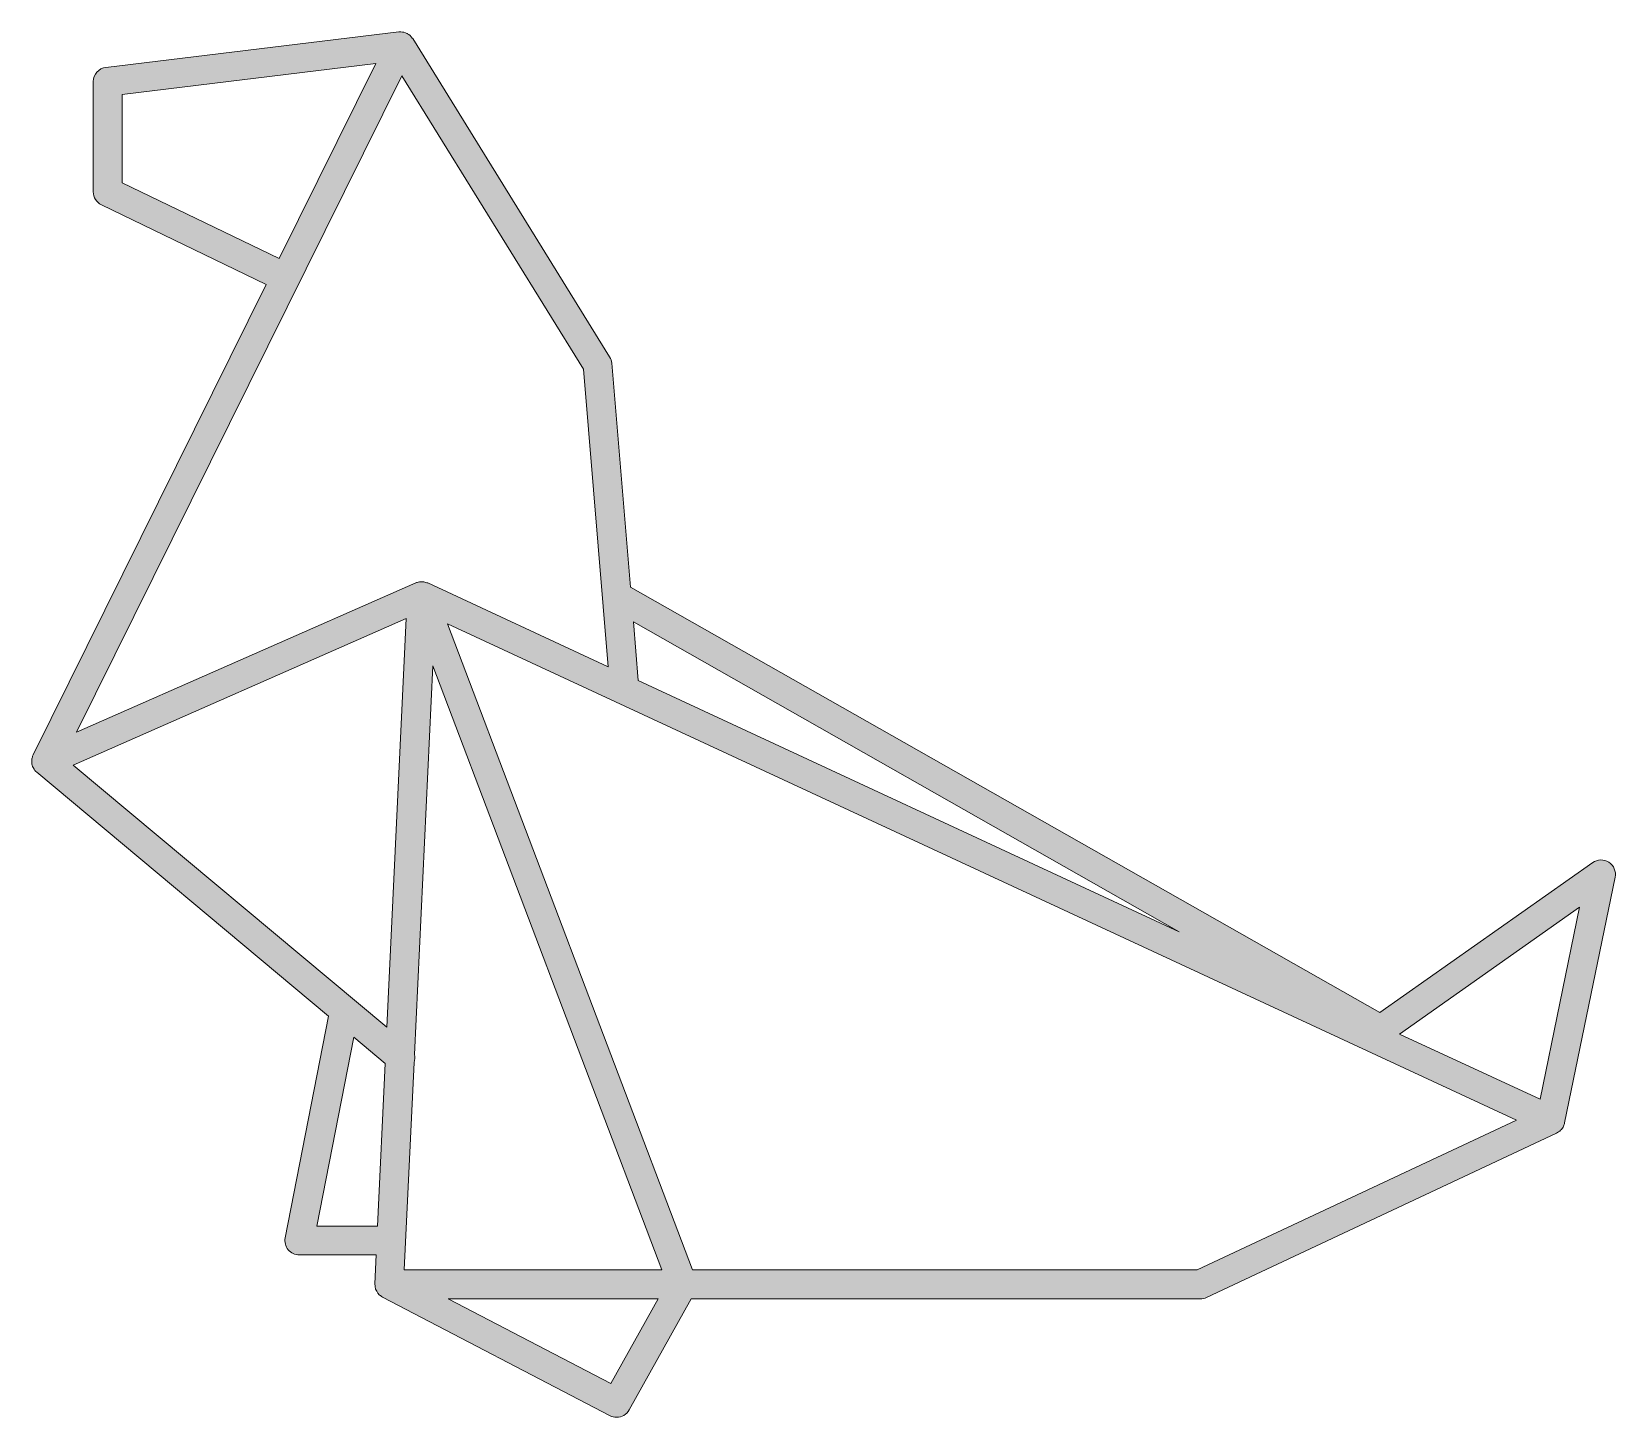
# Model space of a CAD drawing. Header units: inches. Extents: x 11 to 89, y 49.6 to 117.8.
import ezdxf

# ---------------------------------------------------------------- set-up
doc = ezdxf.new("R2010")
doc.units = ezdxf.units.IN
doc.header["$MEASUREMENT"] = 0
doc.layers.add('Layer 1', color=7, linetype='Continuous')

msp = doc.modelspace()

# ---------------------------------------------------------------- hatches: boundary and pattern name
at = {"layer": 'Layer 1', "true_color": 0xffffff}
h = msp.add_hatch(color=7, dxfattribs=at)
h.dxf.hatch_style = 2
edge = h.paths.add_edge_path()
edge.add_spline(control_points=[(88.653, 76.894), (88.41, 77.052), (88.093, 77.047), (87.856, 76.88), (87.856, 76.88), (77.383, 69.5), (77.383, 69.5), (77.383, 69.5), (40.494, 90.43), (40.494, 90.43), (40.494, 90.43), (39.575, 101.446), (39.575, 101.446), (39.566, 101.557), (39.53, 101.665), (39.471, 101.76), (39.471, 101.76), (29.783, 117.421), (29.783, 117.421), (29.776, 117.432), (29.763, 117.435), (29.757, 117.445), (29.695, 117.534), (29.614, 117.603), (29.522, 117.656), (29.51, 117.662), (29.5, 117.668), (29.488, 117.674), (29.397, 117.719), (29.3, 117.743), (29.196, 117.744), (29.179, 117.745), (29.165, 117.756), (29.148, 117.756), (29.14, 117.756), (29.134, 117.749), (29.127, 117.749), (29.116, 117.748), (29.107, 117.753), (29.097, 117.751), (29.097, 117.751), (14.681, 116.002), (14.681, 116.002), (14.325, 115.959), (14.057, 115.657), (14.057, 115.299), (14.057, 115.299), (14.057, 109.878), (14.057, 109.878), (14.057, 109.606), (14.213, 109.357), (14.458, 109.239), (14.458, 109.239), (22.574, 105.324), (22.574, 105.324), (22.574, 105.324), (11.094, 82.183), (11.094, 82.183), (11.083, 82.161), (11.08, 82.137), (11.073, 82.115), (11.062, 82.088), (11.053, 82.061), (11.047, 82.033), (11.033, 81.973), (11.027, 81.915), (11.028, 81.855), (11.029, 81.832), (11.026, 81.809), (11.028, 81.787), (11.038, 81.705), (11.059, 81.625), (11.097, 81.551), (11.103, 81.539), (11.113, 81.53), (11.119, 81.518), (11.147, 81.469), (11.176, 81.421), (11.216, 81.379), (11.228, 81.367), (11.242, 81.36), (11.254, 81.35), (11.263, 81.342), (11.266, 81.331), (11.275, 81.325), (11.275, 81.325), (25.633, 69.331), (25.633, 69.331), (25.633, 69.331), (23.502, 58.423), (23.502, 58.423), (23.461, 58.215), (23.516, 58), (23.65, 57.837), (23.785, 57.673), (23.985, 57.578), (24.197, 57.578), (24.197, 57.578), (27.975, 57.578), (27.975, 57.578), (27.975, 57.578), (27.909, 56.164), (27.909, 56.164), (27.908, 56.132), (27.921, 56.102), (27.924, 56.071), (27.929, 56.012), (27.932, 55.955), (27.95, 55.9), (27.963, 55.864), (27.986, 55.835), (28.005, 55.801), (28.03, 55.752), (28.055, 55.703), (28.092, 55.661), (28.097, 55.655), (28.099, 55.646), (28.105, 55.64), (28.13, 55.614), (28.166, 55.6), (28.194, 55.578), (28.227, 55.553), (28.253, 55.519), (28.291, 55.5), (28.291, 55.5), (39.491, 49.672), (39.491, 49.672), (39.595, 49.618), (39.707, 49.592), (39.817, 49.592), (40.067, 49.592), (40.308, 49.724), (40.437, 49.956), (40.437, 49.956), (43.479, 55.42), (43.479, 55.42), (43.479, 55.42), (68.546, 55.42), (68.546, 55.42), (68.65, 55.42), (68.753, 55.443), (68.847, 55.487), (68.847, 55.487), (86.079, 63.572), (86.079, 63.572), (86.113, 63.589), (86.141, 63.613), (86.173, 63.634), (86.194, 63.648), (86.215, 63.658), (86.234, 63.674), (86.291, 63.722), (86.339, 63.776), (86.379, 63.838), (86.386, 63.848), (86.389, 63.86), (86.395, 63.872), (86.425, 63.927), (86.45, 63.985), (86.464, 64.047), (86.466, 64.056), (86.472, 64.063), (86.474, 64.071), (86.474, 64.071), (88.958, 76.157), (88.958, 76.157), (89.018, 76.443), (88.896, 76.735), (88.653, 76.894)], knot_values=[0, 0, 0, 0, 1, 1, 1, 2, 2, 2, 3, 3, 3, 4, 4, 4, 5, 5, 5, 6, 6, 6, 7, 7, 7, 8, 8, 8, 9, 9, 9, 10, 10, 10, 11, 11, 11, 12, 12, 12, 13, 13, 13, 14, 14, 14, 15, 15, 15, 16, 16, 16, 17, 17, 17, 18, 18, 18, 19, 19, 19, 20, 20, 20, 21, 21, 21, 22, 22, 22, 23, 23, 23, 24, 24, 24, 25, 25, 25, 26, 26, 26, 27, 27, 27, 28, 28, 28, 29, 29, 29, 30, 30, 30, 31, 31, 31, 32, 32, 32, 33, 33, 33, 34, 34, 34, 35, 35, 35, 36, 36, 36, 37, 37, 37, 38, 38, 38, 39, 39, 39, 40, 40, 40, 41, 41, 41, 42, 42, 42, 43, 43, 43, 44, 44, 44, 45, 45, 45, 46, 46, 46, 47, 47, 47, 48, 48, 48, 49, 49, 49, 50, 50, 50, 51, 51, 51, 52, 52, 52, 53, 53, 53, 54, 54, 54, 55, 55, 55, 56, 56, 56, 56], degree=3, periodic=1)
h.paths.add_polyline_path([(67.501, 73.478), (40.878, 85.832), (40.638, 88.72)])
h.paths.add_polyline_path([(15.476, 110.323), (15.476, 114.671), (27.964, 116.187), (23.205, 106.595)])
edge = h.paths.add_edge_path()
edge.add_spline(control_points=[(29.251, 115.591), (29.251, 115.591), (38.178, 101.158), (38.178, 101.158), (38.178, 101.158), (39.399, 86.518), (39.399, 86.518), (39.399, 86.518), (30.516, 90.64), (30.516, 90.64), (30.5, 90.647), (30.483, 90.645), (30.467, 90.651), (30.405, 90.674), (30.342, 90.69), (30.274, 90.695), (30.242, 90.698), (30.212, 90.699), (30.18, 90.697), (30.156, 90.696), (30.132, 90.702), (30.107, 90.698), (30.065, 90.691), (30.029, 90.672), (29.99, 90.658), (29.971, 90.651), (29.952, 90.654), (29.933, 90.646), (29.933, 90.646), (13.233, 83.303), (13.233, 83.303), (13.233, 83.303), (29.251, 115.591), (29.251, 115.591)], knot_values=[0, 0, 0, 0, 1, 1, 1, 2, 2, 2, 3, 3, 3, 4, 4, 4, 5, 5, 5, 6, 6, 6, 7, 7, 7, 8, 8, 8, 9, 9, 9, 10, 10, 10, 11, 11, 11, 11], degree=3, periodic=1)
h.paths.add_polyline_path([(13.06, 81.68), (29.456, 88.889), (28.506, 68.777)])
edge = h.paths.add_edge_path()
edge.add_spline(control_points=[(29.844, 67.05), (29.89, 67.178), (29.892, 67.312), (29.863, 67.443), (29.863, 67.443), (30.765, 86.558), (30.765, 86.558), (30.765, 86.558), (42.037, 56.839), (42.037, 56.839), (42.037, 56.839), (29.361, 56.839), (29.361, 56.839), (29.361, 56.839), (29.844, 67.05), (29.844, 67.05)], knot_values=[0, 0, 0, 0, 1, 1, 1, 2, 2, 2, 3, 3, 3, 4, 4, 4, 5, 5, 5, 5], degree=3, periodic=1)
h.paths.add_polyline_path([(25.059, 58.995), (26.874, 68.293), (28.422, 67), (28.044, 58.995)])
h.paths.add_polyline_path([(39.535, 51.248), (31.516, 55.421), (41.857, 55.421)])
h.paths.add_polyline_path([(68.39, 56.839), (43.553, 56.839), (31.496, 88.624), (84.104, 64.211)])
h.paths.add_polyline_path([(85.267, 65.235), (78.347, 68.446), (87.21, 74.691)])

# ---------------------------------------------------------------- linework, layer by layer
at = {"layer": 'Layer 1', "lineweight": 0}
for points in [[(15.476, 110.323), (15.476, 114.671), (27.964, 116.187), (23.205, 106.595), (15.476, 110.323)], [(13.06, 81.68), (29.456, 88.889), (28.506, 68.777), (13.06, 81.68)], [(68.39, 56.839), (43.553, 56.839), (31.496, 88.624), (84.104, 64.211), (68.39, 56.839)], [(67.501, 73.478), (40.878, 85.832), (40.638, 88.72), (67.501, 73.478)], [(85.267, 65.235), (78.347, 68.446), (87.21, 74.691), (85.267, 65.235)], [(25.059, 58.995), (26.874, 68.293), (28.422, 67), (28.044, 58.995), (25.059, 58.995)], [(39.535, 51.248), (31.516, 55.421), (41.857, 55.421), (39.535, 51.248)]]:
    msp.add_lwpolyline(points, dxfattribs=at)
for points, knots in [([(88.653, 76.894), (88.41, 77.052), (88.093, 77.047), (87.856, 76.88), (87.856, 76.88), (77.383, 69.5), (77.383, 69.5), (77.383, 69.5), (40.494, 90.43), (40.494, 90.43), (40.494, 90.43), (39.575, 101.446), (39.575, 101.446), (39.566, 101.557), (39.53, 101.665), (39.471, 101.76), (39.471, 101.76), (29.783, 117.421), (29.783, 117.421), (29.776, 117.432), (29.763, 117.435), (29.757, 117.445), (29.695, 117.534), (29.614, 117.603), (29.522, 117.656), (29.51, 117.662), (29.5, 117.668), (29.488, 117.674), (29.397, 117.719), (29.3, 117.743), (29.196, 117.744), (29.179, 117.745), (29.165, 117.756), (29.148, 117.756), (29.14, 117.756), (29.134, 117.749), (29.127, 117.749), (29.116, 117.748), (29.107, 117.753), (29.097, 117.751), (29.097, 117.751), (14.681, 116.002), (14.681, 116.002), (14.325, 115.959), (14.057, 115.657), (14.057, 115.299), (14.057, 115.299), (14.057, 109.878), (14.057, 109.878), (14.057, 109.606), (14.213, 109.357), (14.458, 109.239), (14.458, 109.239), (22.574, 105.324), (22.574, 105.324), (22.574, 105.324), (11.094, 82.183), (11.094, 82.183), (11.083, 82.161), (11.08, 82.137), (11.073, 82.115), (11.062, 82.088), (11.053, 82.061), (11.047, 82.033), (11.033, 81.973), (11.027, 81.915), (11.028, 81.855), (11.029, 81.832), (11.026, 81.809), (11.028, 81.787), (11.038, 81.705), (11.059, 81.625), (11.097, 81.551), (11.103, 81.539), (11.113, 81.53), (11.119, 81.518), (11.147, 81.469), (11.176, 81.421), (11.216, 81.379), (11.228, 81.367), (11.242, 81.36), (11.254, 81.35), (11.263, 81.342), (11.266, 81.331), (11.275, 81.325), (11.275, 81.325), (25.633, 69.331), (25.633, 69.331), (25.633, 69.331), (23.502, 58.423), (23.502, 58.423), (23.461, 58.215), (23.516, 58), (23.65, 57.837), (23.785, 57.673), (23.985, 57.578), (24.197, 57.578), (24.197, 57.578), (27.975, 57.578), (27.975, 57.578), (27.975, 57.578), (27.909, 56.164), (27.909, 56.164), (27.908, 56.132), (27.921, 56.102), (27.924, 56.071), (27.929, 56.012), (27.932, 55.955), (27.95, 55.9), (27.963, 55.864), (27.986, 55.835), (28.005, 55.801), (28.03, 55.752), (28.055, 55.703), (28.092, 55.661), (28.097, 55.655), (28.099, 55.646), (28.105, 55.64), (28.13, 55.614), (28.166, 55.6), (28.194, 55.578), (28.227, 55.553), (28.253, 55.519), (28.291, 55.5), (28.291, 55.5), (39.491, 49.672), (39.491, 49.672), (39.595, 49.618), (39.707, 49.592), (39.817, 49.592), (40.067, 49.592), (40.308, 49.724), (40.437, 49.956), (40.437, 49.956), (43.479, 55.42), (43.479, 55.42), (43.479, 55.42), (68.546, 55.42), (68.546, 55.42), (68.65, 55.42), (68.753, 55.443), (68.847, 55.487), (68.847, 55.487), (86.079, 63.572), (86.079, 63.572), (86.113, 63.589), (86.141, 63.613), (86.173, 63.634), (86.194, 63.648), (86.215, 63.658), (86.234, 63.674), (86.291, 63.722), (86.339, 63.776), (86.379, 63.838), (86.386, 63.848), (86.389, 63.86), (86.395, 63.872), (86.425, 63.927), (86.45, 63.985), (86.464, 64.047), (86.466, 64.056), (86.472, 64.063), (86.474, 64.071), (86.474, 64.071), (88.958, 76.157), (88.958, 76.157), (89.018, 76.443), (88.896, 76.735), (88.653, 76.894)], [0, 0, 0, 0, 1, 1, 1, 2, 2, 2, 3, 3, 3, 4, 4, 4, 5, 5, 5, 6, 6, 6, 7, 7, 7, 8, 8, 8, 9, 9, 9, 10, 10, 10, 11, 11, 11, 12, 12, 12, 13, 13, 13, 14, 14, 14, 15, 15, 15, 16, 16, 16, 17, 17, 17, 18, 18, 18, 19, 19, 19, 20, 20, 20, 21, 21, 21, 22, 22, 22, 23, 23, 23, 24, 24, 24, 25, 25, 25, 26, 26, 26, 27, 27, 27, 28, 28, 28, 29, 29, 29, 30, 30, 30, 31, 31, 31, 32, 32, 32, 33, 33, 33, 34, 34, 34, 35, 35, 35, 36, 36, 36, 37, 37, 37, 38, 38, 38, 39, 39, 39, 40, 40, 40, 41, 41, 41, 42, 42, 42, 43, 43, 43, 44, 44, 44, 45, 45, 45, 46, 46, 46, 47, 47, 47, 48, 48, 48, 49, 49, 49, 50, 50, 50, 51, 51, 51, 52, 52, 52, 53, 53, 53, 54, 54, 54, 55, 55, 55, 56, 56, 56, 56]), ([(29.251, 115.591), (29.251, 115.591), (38.178, 101.158), (38.178, 101.158), (38.178, 101.158), (39.399, 86.518), (39.399, 86.518), (39.399, 86.518), (30.516, 90.64), (30.516, 90.64), (30.5, 90.647), (30.483, 90.645), (30.467, 90.651), (30.405, 90.674), (30.342, 90.69), (30.274, 90.695), (30.242, 90.698), (30.212, 90.699), (30.18, 90.697), (30.156, 90.696), (30.132, 90.702), (30.107, 90.698), (30.065, 90.691), (30.029, 90.672), (29.99, 90.658), (29.971, 90.651), (29.952, 90.654), (29.933, 90.646), (29.933, 90.646), (13.233, 83.303), (13.233, 83.303), (13.233, 83.303), (29.251, 115.591), (29.251, 115.591)], [0, 0, 0, 0, 1, 1, 1, 2, 2, 2, 3, 3, 3, 4, 4, 4, 5, 5, 5, 6, 6, 6, 7, 7, 7, 8, 8, 8, 9, 9, 9, 10, 10, 10, 11, 11, 11, 11]), ([(29.844, 67.05), (29.89, 67.178), (29.892, 67.312), (29.863, 67.443), (29.863, 67.443), (30.765, 86.558), (30.765, 86.558), (30.765, 86.558), (42.037, 56.839), (42.037, 56.839), (42.037, 56.839), (29.361, 56.839), (29.361, 56.839), (29.361, 56.839), (29.844, 67.05), (29.844, 67.05)], [0, 0, 0, 0, 1, 1, 1, 2, 2, 2, 3, 3, 3, 4, 4, 4, 5, 5, 5, 5])]:
    msp.add_open_spline(points, degree=3, knots=knots, dxfattribs=at)

doc.saveas('drawing.dxf')
